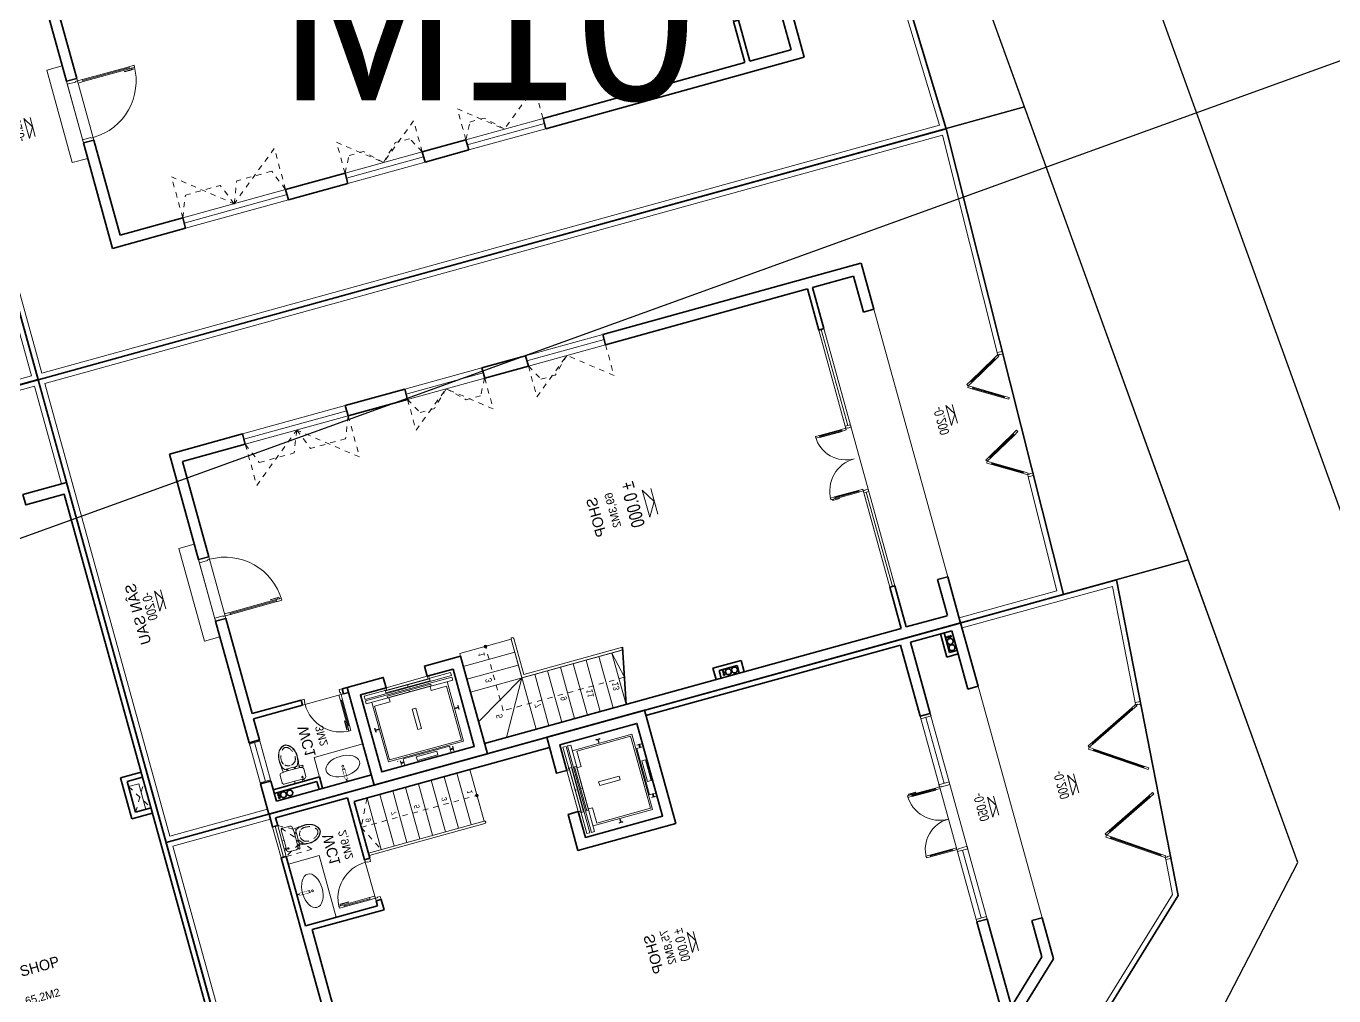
# Model space of a CAD drawing. Header units: metres. Extents: x 551291 to 569219, y 2064429 to 2066248.
# Drawn here: x 552738.03 to 552762.54, y 2065848.39 to 2065866.56 of the extents above; entities that cross this region are included whole.
import ezdxf

# ---------------------------------------------------------------- set-up
doc = ezdxf.new("R2010")
doc.units = ezdxf.units.M
for name, pattern in [('$AUDIT_BAD_LTYPE2', [0]), ('CENTER', [2, 1.25, -0.25, 0.25, -0.25]), ('HIDDEN', [0.375, 0.25, -0.125]), ('HIDDEN2', [0.1875, 0.125, -0.0625]), ('xref-thap C (mb tang 32-2)$0$HIDDEN', [0.375, 0.25, -0.125])]:
    doc.linetypes.add(name, pattern=pattern)
doc.layers.get('0').update_dxf_attribs({"linetype": 'CONTINUOUS'})
doc.layers.get('DEFPOINTS').update_dxf_attribs({"linetype": 'CONTINUOUS'})
for name, color, linetype in [('-AREA', 2, 'CONTINUOUS'), ('APOLIC', 7, 'CONTINUOUS'), ('ChiaLo', 128, 'CENTER'), ('datOlienke', 42, 'CONTINUOUS'), ('ghi_chu', 7, 'CONTINUOUS'), ('LogDg', 7, 'CONTINUOUS'), ('LoLK', 6, 'CONTINUOUS'), ('TEXT25', 2, 'CONTINUOUS'), ('ViaHeS', 32, 'CONTINUOUS')]:
    doc.layers.add(name, color=color, linetype=linetype)
for name, color, linetype, lineweight in [('-CONCRETE', 1, 'CONTINUOUS', 35), ('-DOOR', 137, 'CONTINUOUS', 9), ('-FURNITURE', 46, 'CONTINUOUS', 9), ('-HATCH', 8, 'CONTINUOUS', 5), ('-HIDE', 3, 'HIDDEN', 13), ('-KH', 143, 'CONTINUOUS', 13), ('-LINE1', 7, 'CONTINUOUS', 18), ('-LINE2', 252, 'CONTINUOUS', 9), ('-TEXT', 7, 'CONTINUOUS', 15), ('-WALL', 4, 'CONTINUOUS', 35)]:
    doc.layers.add(name, color=color, linetype=linetype, lineweight=lineweight)
doc.styles.add('1', font='arial.ttf')
doc.styles.add('avantH', font='', dxfattribs={"height": 10})
doc.styles.add('SVN_AVO_thuong', font='')
doc.styles.add('T1', font='', dxfattribs={"height": 200})
doc.styles.add('vnavanth', font='', dxfattribs={"width": 0.8})
doc.styles.get('avantH').set_extended_font_data('.VnAvantH')
doc.styles.get('SVN_AVO_thuong').set_extended_font_data('SVN-Avo')
doc.styles.get('T1').set_extended_font_data('VNgeometric Light')
doc.styles.get('vnavanth').set_extended_font_data('.VnAvantH')

# ---------------------------------------------------------------- blocks, each defined once
blk = doc.blocks.new('X-5M-DH-2-CORE$0$A$C75E80C28')
at = {"layer": '-LINE2', "linetype": 'Continuous', "ltscale": 2}
for p, q in [((-731, -149), (731, -149)), ((-731, -1305), (-731, -149)), ((-700, -179), (700, -179)), ((-700, -1225), (-700, -179)), ((-557, -112), (-560, -112)), ((-510, -22), (-510, -51)), ((-507, -22), (-510, -22)), ((-510, -109), (-510, -79)), ((-507, -22), (-507, -51)), ((-507, -109), (-507, -79)), ((-456, -57), (-501, -57)), ((-456, -60), (-501, -60)), ((-456, -70), (-501, -70)), ((-456, -73), (-501, -73)), ((-453, -63), (-453, -67)), ((-450, -63), (-450, -67)), ((450, -63), (450, -67)), ((453, -63), (453, -67)), ((456, -57), (501, -57)), ((456, -60), (501, -60)), ((456, -70), (501, -70)), ((456, -73), (501, -73)), ((457, -112), (460, -112)), ((507, -22), (510, -22)), ((507, -22), (507, -51)), ((507, -109), (507, -79)), ((510, -22), (510, -51)), ((510, -109), (510, -79)), ((700, -1225), (700, -179)), ((731, -1305), (731, -149)), ((-700, -1225), (-400, -1225)), ((-400, -1305), (-400, -1225)), ((700, -1225), (400, -1225)), ((400, -1305), (400, -1225)), ((840, -1305), (-840, -1305)), ((-840, -1365), (-840, -1305)), ((840, -1365), (-840, -1365)), ((840, -1395), (-840, -1395)), ((-840, -1395), (-840, -1455)), ((-840, -1455), (-435, -1455)), ((-435, -1450), (-435, -1460)), ((-435, -1450), (-400, -1450)), ((-435, -1460), (-425, -1460)), ((-433, -1452), (-433, -1458)), ((-433, -1452), (-402, -1452)), ((-433, -1458), (-425, -1458)), ((430, -1406), (-430, -1406)), ((-430, -1406), (-430, -1446)), ((430, -1446), (-430, -1446)), ((425, -1309), (-425, -1309)), ((-425, -1343), (-425, -1309)), ((425, -1343), (-425, -1343)), ((-425, -1458), (-425, -1460)), ((-402, -1452), (-402, -1498)), ((400, -1450), (-400, -1450)), ((-400, -1450), (-400, -1500)), ((0, -1309), (0, -1343)), ((0, -1406), (0, -1446)), ((400, -1450), (400, -1500)), ((435, -1450), (400, -1450)), ((402, -1452), (402, -1498)), ((433, -1452), (402, -1452)), ((425, -1343), (425, -1309)), ((433, -1458), (425, -1458)), ((425, -1458), (425, -1460)), ((435, -1460), (425, -1460)), ((430, -1406), (430, -1446)), ((433, -1452), (433, -1458)), ((435, -1450), (435, -1460)), ((840, -1455), (435, -1455)), ((840, -1365), (840, -1305)), ((840, -1395), (840, -1455)), ((-435, -1490), (-435, -1500)), ((-435, -1490), (-425, -1490)), ((-435, -1500), (-400, -1500)), ((-433, -1492), (-433, -1498)), ((-433, -1492), (-425, -1492)), ((-433, -1498), (-402, -1498)), ((-425, -1490), (-425, -1492)), ((435, -1500), (400, -1500)), ((433, -1498), (402, -1498)), ((425, -1490), (425, -1492)), ((435, -1490), (425, -1490)), ((433, -1492), (425, -1492)), ((433, -1492), (433, -1498)), ((435, -1490), (435, -1500))]:
    blk.add_line(p, q, dxfattribs=at)
for points in [[(-450, 0), (-450, -130), (450, -130), (450, 0)], [(-200, -29), (200, -29), (200, -101), (-200, -101)], [(-36, -584), (36, -584), (36, -984), (-36, -984)]]:
    blk.add_lwpolyline(points, close=True, dxfattribs=at)
for points in [[(-780, -789), (-751, -789, 0.414214), (-750, -788), (-750, -784), (-750, -780, 0.414214), (-751, -779), (-780, -779, -0.256978), (-784, -782), (-798, -782, -0.414214), (-801, -779), (-804, -749, 0.414214), (-807, -746), (-812, -746), (-812, -784), (-812, -821), (-807, -821, 0.414214), (-804, -818), (-801, -789, -0.414214), (-798, -786), (-784, -786, -0.256978), (-780, -789)], [(780, -789), (751, -789, -0.414214), (750, -788), (750, -784), (750, -780, -0.414214), (751, -779), (780, -779, 0.256978), (784, -782), (798, -782, 0.414214), (801, -779), (804, -749, -0.414214), (807, -746), (812, -746), (812, -784), (812, -821), (807, -821, -0.414214), (804, -818), (801, -789, 0.414214), (798, -786), (784, -786, 0.256978), (780, -789)]]:
    blk.add_lwpolyline(points, format="xyb", dxfattribs=at)
for centre, radius, start, end in [((-501, -51), 9.4, 180, 270), ((-501, -79), 9.4, 90, 180), ((-501, -51), 6.2, 180, 270), ((-501, -79), 6.2, 90, 180), ((-456, -63), 6.2, 0, 90), ((-456, -63), 3, 0, 90), ((-456, -67), 6.2, 270, 0), ((-456, -67), 3, 270, 0), ((456, -63), 6.2, 90, 180), ((456, -67), 6.2, 180, 270), ((456, -63), 3, 90, 180), ((456, -67), 3, 180, 270), ((501, -51), 6.2, 270, 0), ((501, -51), 9.4, 270, 0), ((501, -79), 9.4, 0, 90), ((501, -79), 6.2, 0, 90)]:
    blk.add_arc(centre, radius, start, end, dxfattribs=at)
blk = doc.blocks.new('A$C3F71457E')
at = {"layer": '-CONCRETE'}
blk.add_lwpolyline([(0, -100), (0, 400), (-1500, 400), (-1500, -1400), (0, -1400), (0, -900), (200, -900), (200, -1600), (-1700, -1600), (-1700, 600), (200, 600), (200, -100), (0, -100)], dxfattribs=at)
at = {"layer": '-LINE1'}
blk.add_line((0, -900), (0, -100), dxfattribs=at)
at = {"color": 2, "rotation": 90}
blk.add_blockref('X-5M-DH-2-CORE$0$A$C75E80C28', (-1500, -500), dxfattribs=at)
blk = doc.blocks.new('A$C18091ED7')
for p, q in [((0, -42), (0, 0)), ((146, -27), (179, -27)), ((146, -27), (146, -30)), ((146, -30), (166, -30)), ((153, -37), (146, -30)), ((152, 0), (152, -27)), ((152, 0), (179, 0)), ((153, -37), (166, -37)), ((153, -40), (153, -37)), ((153, -40), (178, -40)), ((153, -40), (178, -40)), ((153, -40), (153, -42)), ((185, -30), (166, -30)), ((178, -37), (166, -37)), ((185, -30), (178, -37)), ((178, -37), (178, -40)), ((178, -40), (178, -42)), ((179, 0), (179, -27)), ((179, -27), (185, -27)), ((185, -27), (185, -30)), ((-83, -267), (-83, -300)), ((-83, -278), (-83, -288)), ((-61, -290), (-83, -290)), ((-63, -265), (-81, -265)), ((-61, -267), (-61, -300)), ((61, -267), (61, -300)), ((61, -290), (83, -290)), ((63, -265), (81, -265)), ((83, -267), (83, -300)), ((83, -278), (83, -288)), ((165, -262), (165, -290)), ((168, -260), (228, -260)), ((168, -292), (207, -292)), ((231, -274), (231, -262))]:
    blk.add_line(p, q)
for points in [[(230, -219, -0.137407), (225, -235), (222, -241, -0.236081), (198, -255, -0.051961), (-198, -255, -0.236081), (-222, -241), (-225, -235, -0.137407), (-230, -219), (-230, -72, -0.198912), (-226, -63), (-209, -46, -0.198912), (-200, -42), (0, -42), (200, -42, -0.198912), (209, -46), (226, -63, -0.198912), (230, -72)], [(144, -619, -0.212405), (26, -734, -0.027685), (-1, -739, -0.022279), (-26, -734, -0.212405), (-144, -619, -0.142796), (-167, -428, -0.093005), (-128, -309, -0.256439), (-111, -300), (0, -300), (111, -300, -0.256439), (128, -309, -0.093005), (167, -428, -0.142796)]]:
    blk.add_lwpolyline(points, format="xyb", close=True)
at = {"linetype": 'xref-thap C (mb tang 32-2)$0$HIDDEN', "ltscale": 100}
blk.add_lwpolyline([(61, -669, -0.199031), (0, -699, -0.199031), (-61, -669, -0.218924), (-132, -478, -0.153791), (-112, -404, -0.236701), (0, -348, -0.236701), (112, -404, -0.153791), (132, -478, -0.218924)], format="xyb", close=True, dxfattribs=at)
blk.add_circle((166, -78), 13.9)
for centre, radius, start, end in [((-81, -267), 1.98, 90, 180), ((-63, -267), 1.98, 0, 90), ((63, -267), 1.98, 90, 180), ((81, -267), 1.98, 0, 90), ((168, -262), 2.47, 90, 180), ((168, -290), 2.47, 180, 270), ((207, -277), 15.5, 270, 306.4659), ((168, -225), 80.1, 306.4659, 320.3123), ((228, -274), 2.47, 320.3123, 0)]:
    blk.add_arc(centre, radius, start, end)
for points in [[(-156, -259), (-157, -267), (-164, -328), (-169, -385), (-184, -528), (-136, -679), (-50, -735), (-20, -741), (0, -744)], [(156, -259), (157, -267), (164, -328), (169, -385), (184, -528), (136, -679), (50, -735), (20, -741), (0, -744)]]:
    blk.add_open_spline(points, degree=3, knots=[130.613938, 130.613938, 130.613938, 130.613938, 152.852109, 311.129351, 417.703951, 561.383393, 697.692632, 710.812262, 710.812262, 710.812262, 710.812262])
blk = doc.blocks.new('*U1202')
at = {"linetype": '$AUDIT_BAD_LTYPE2'}
for p, q in [((70, 100), (70, 600)), ((90, 600), (90, 100))]:
    blk.add_line(p, q, dxfattribs=at)
for points in [[(50, 600), (90, 600), (90, 700), (50, 700), (50, 600)], [(50, 603), (50, 100)], [(50, 100), (90, 100), (90, 0), (50, 0), (50, 100)]]:
    blk.add_lwpolyline(points)
for points in [[(118, 495), (118, 664), (90, 664), (90, 636), (113, 636), (113, 495)], [(0, 0), (50, 0), (50, -40), (60, -40), (60, -100), (0, -100)], [(800, 0), (750, 0), (750, -40), (740, -40), (740, -100), (800, -100)]]:
    blk.add_lwpolyline(points, close=True)
at = {"linetype": '$AUDIT_BAD_LTYPE2', "ltscale": 0.3}
blk.add_arc((50, 0), 700, 0, 90, dxfattribs=at)
blk = doc.blocks.new('*U1100')
for points in [[(22, 564), (22, 734), (50, 734), (50, 706), (27, 706), (27, 564)], [(0, 0), (50, 0), (50, -40), (60, -40), (60, -123), (0, -123)], [(1599, 0), (1549, 0), (1549, -40), (1539, -40), (1539, -123), (1599, -123)]]:
    blk.add_lwpolyline(points, close=True)
for points in [[(50, 670), (90, 670), (90, 770), (50, 770), (50, 670)], [(50, 673), (50, 100)], [(1549, 629), (1509, 629), (1509, 729), (1549, 729), (1549, 629)], [(1549, 632), (1549, 100)], [(50, 100), (90, 100), (90, 0), (50, 0), (50, 100)], [(1549, 100), (1509, 100), (1509, 0), (1549, 0), (1549, 100)]]:
    blk.add_lwpolyline(points)
at = {"ltscale": 0.3}
for points in [[(820, 0, 0.414214), (50, 770, 0.414214)], [(820, 0, -0.414214), (1549, 729, -0.414214)]]:
    blk.add_lwpolyline(points, format="xyb", dxfattribs=at)
at = {"layer": 'APOLIC', "linetype": '$AUDIT_BAD_LTYPE2'}
for p, q in [((70, 100), (70, 670)), ((90, 670), (90, 100)), ((1509, 629), (1509, 100)), ((1529, 100), (1529, 629))]:
    blk.add_line(p, q, dxfattribs=at)
blk = doc.blocks.new('C2')
at = {"layer": '-LINE1', "lineweight": 18}
blk.add_line((191910, -38809), (191841, -38737), dxfattribs=at)
at = {"ltscale": 100}
for p, q in [((191812, -37952), (192387, -38121)), ((192397, -38087), (191821, -37918)), ((191847, -38612), (191705, -38029)), ((191739, -38021), (191881, -38604))]:
    blk.add_line(p, q, dxfattribs=at)
for points in [[(191716, -37924), (191739, -38021), (191727, -38024), (191725, -38014), (191715, -38016), (191717, -38026), (191705, -38029), (191682, -37932)], [(191716, -37924), (191812, -37952), (191815, -37940), (191805, -37937), (191808, -37927), (191818, -37930), (191821, -37918), (191725, -37890)], [(192394, -38099), (192403, -38102), (192400, -38111), (192391, -38109), (192387, -38121), (192483, -38149), (192493, -38115), (192397, -38087)], [(191902, -38728), (191895, -38735), (191870, -38709), (191841, -38737), (191910, -38809), (191947, -38775)], [(191859, -38609), (191861, -38619), (191871, -38616), (191869, -38607), (191881, -38604), (191904, -38701), (191870, -38709), (191847, -38612)]]:
    blk.add_lwpolyline(points, close=True, dxfattribs=at)
at = {"color": 8, "ltscale": 100}
for points in [[(191808, -37927), (191805, -37937), (192400, -38111), (192403, -38102)], [(191715, -38016), (191725, -38014), (191871, -38616), (191861, -38619)]]:
    blk.add_lwpolyline(points, close=True, dxfattribs=at)
blk = doc.blocks.new('*U1117')
at = {"linetype": '$AUDIT_BAD_LTYPE2'}
for p, q in [((70, 100), (70, 1000)), ((90, 1000), (90, 100))]:
    blk.add_line(p, q, dxfattribs=at)
for points in [[(50, 1000), (90, 1000), (90, 1100), (50, 1100), (50, 1000)], [(50, 1003), (50, 100)], [(50, 100), (90, 100), (90, 0), (50, 0), (50, 100)]]:
    blk.add_lwpolyline(points)
for points in [[(118, 895), (118, 1064), (90, 1064), (90, 1036), (113, 1036), (113, 895)], [(0, 0), (50, 0), (50, -40), (60, -40), (60, -200), (0, -200)], [(1200, 0), (1150, 0), (1150, -40), (1140, -40), (1140, -200), (1200, -200)]]:
    blk.add_lwpolyline(points, close=True)
at = {"linetype": '$AUDIT_BAD_LTYPE2', "ltscale": 0.3}
blk.add_arc((50, 0), 1100, 0, 90, dxfattribs=at)
blk = doc.blocks.new('*U1106')
at = {"ltscale": 10}
for p, q in [((0, 1600), (0, 0)), ((200, 1555), (200, 45)), ((400, 1555), (400, 0)), ((400, 0), (0, 0))]:
    blk.add_line(p, q, dxfattribs=at)
for points in [[(400, 1600), (400, 1555), (50, 1555), (50, 1540), (0, 1540), (0, 1600)], [(400, 0), (400, 45), (50, 45), (50, 60), (0, 60), (0, 0)]]:
    blk.add_lwpolyline(points, close=True, dxfattribs=at)
blk = doc.blocks.new('Sink_Cicle')
blk.add_lwpolyline([(17, -50), (-17, -50), (-18, -252), (17, -252)], close=True)
blk.add_circle((0, -300), 17.5)
at = {"layer": 'DEFPOINTS'}
blk.add_line((0, -100), (0, 0), dxfattribs=at)
blk.add_wipeout([(17, -50), (-17, -50), (-18, -252), (17, -252)])
at = {"layer": '-FURNITURE', "linetype": 'Continuous'}
blk.add_ellipse((0, -300), major_axis=(-325, 0), ratio=0.584615, dxfattribs=at)
blk.add_line((-18, -237), (17, -237))
blk = doc.blocks.new('MAU M10SH')
at = {"layer": '-HATCH'}
h = blk.add_hatch(color=252, dxfattribs=at)
h.dxf.hatch_style = 1
edge = h.paths.add_edge_path()
edge.add_arc((4850, 7600), 24.6, 0, 360)
at = {"layer": '-CONCRETE'}
for centre, radius in [((6471, 12078, 0), 13), ((6520, 11987, 0), 55), ((6509, 12078, 0), 13), ((6551, 12078, 0), 13), ((6520, 11867, 0), 55), ((6471, 3428, 0), 13), ((6509, 3428, 0), 13), ((6551, 3428, 0), 13), ((6520, 3337, 0), 55), ((6520, 3217, 0), 55)]:
    blk.add_circle(centre, radius, dxfattribs=at)
at = {"layer": '-DOOR'}
for p, q in [((-200, 10930), (-200, 8930)), ((-100, 10930), (-100, 8930)), ((0, 10930), (-1, 8930)), ((-200, 7775), (-200, 6275)), ((-100, 7775), (-100, 6275)), ((0, 7775), (0, 6275)), ((-200, 5425), (-200, 3925)), ((-100, 5425), (-100, 3925)), ((0, 5425), (0, 3925)), ((3967, 0), (5800, 0)), ((800, 0), (2667, 0)), ((2667, -50), (800, -50)), ((3967, -50), (5800, -50))]:
    blk.add_line(p, q, dxfattribs=at)
blk.add_lwpolyline([(2740, 0), (800, 0), (800, -100), (5800, -100), (5800, 0), (3893, 0)], dxfattribs=at)
at = {"layer": '-FURNITURE'}
blk.add_lwpolyline([(6000, 10300), (6600, 10300), (6600, 11250), (6000, 11250)], close=True, dxfattribs=at)
at = {"layer": '-HATCH'}
blk.add_line((5800, -100), (800, -100), dxfattribs=at)
blk.add_lwpolyline([(1850, 12350), (3050, 12350), (3050, 12150), (1850, 12150)], close=True, dxfattribs=at)
at = {"layer": '-KH'}
for p, q in [((2209, 13189), (2577, 13189)), ((3322, 3827), (2825, 3827)), ((3322, 3827), (2825, 3827)), ((2808, -2039), (3176, -2039))]:
    blk.add_line(p, q, dxfattribs=at)
for points in [[(2589, 13306), (2198, 13306), (2393, 13189)], [(2810, 3986), (3337, 3986), (3073, 3827)], [(2810, 3986), (3337, 3986), (3073, 3827)], [(3187, -1921), (2797, -1921), (2992, -2039)]]:
    blk.add_lwpolyline(points, close=True, dxfattribs=at)
at = {"layer": '-KH', "linetype": 'HIDDEN2', "ltscale": 5}
blk.add_lwpolyline([(6100, 5241), (6100, 7600), (4875, 7600)], dxfattribs=at)
at = {"layer": '-KH'}
blk.add_lwpolyline([(5600, 5350), (6100, 5241)], dxfattribs=at)
blk.add_circle((4850, 7600), 24.6, dxfattribs=at)
for points in [[(2393, 13189), (2393, 13306), (2589, 13306), (2393, 13189)], [(3073, 3827), (3073, 3986), (2810, 3986), (3073, 3827)], [(3073, 3827), (3073, 3986), (2810, 3986), (3073, 3827)], [(2992, -2039), (2992, -1921), (3187, -1921), (2992, -2039)]]:
    blk.add_solid(points, dxfattribs=at)
at = {"layer": '-LINE1'}
for p, q in [((4850, 7100), (4850, 8100)), ((4850, 8100), (4900, 8100)), ((5100, 8100), (5100, 7100)), ((5350, 8100), (5350, 7100)), ((5600, 8100), (5600, 5147)), ((5600, 7100), (6177, 8100)), ((5600, 7100), (6600, 7677)), ((5600, 7100), (4850, 7100)), ((5550, 7050), (4850, 7050)), ((5100, 7100), (6600, 7100)), ((5550, 5126), (5550, 7050)), ((5600, 5136), (5600, 7100)), ((5600, 6850), (6600, 6850)), ((5600, 6600), (6600, 6600)), ((5600, 6350), (6600, 6350)), ((5600, 6100), (6600, 6100)), ((5600, 5850), (6600, 5850)), ((5600, 5600), (6600, 5600)), ((5600, 5350), (6600, 5350)), ((2101, -3210), (2098, -3110)), ((4500, -3154), (4498, -3054))]:
    blk.add_line(p, q, dxfattribs=at)
for points in [[(6700, 12350), (6700, 14250), (-2100, 14250), (-2100, -3208), (2098, -3110)], [(4498, -3054), (6700, -3002), (6700, -1100)]]:
    blk.add_lwpolyline(points, dxfattribs=at)
blk.add_lwpolyline([(1550, 12350), (3350, 12350), (3350, 12650), (1550, 12650)], close=True, dxfattribs=at)
blk.add_arc((4850, 7075), 25, 90, 270, dxfattribs=at)
at = {"layer": '-LINE2'}
for p, q in [((5000, 10400), (5000, 11200)), ((700, -1100), (5900, -1100))]:
    blk.add_line(p, q, dxfattribs=at)
at = {"layer": '-LINE2', "linetype": 'HIDDEN2', "ltscale": 10}
for p, q in [((0, 10930), (800, 10930)), ((800, 10930), (0, 9930)), ((0, 10930), (400, 10770)), ((400, 10770), (400, 10090)), ((0, 9930), (400, 10090)), ((800, 8930), (0, 9930)), ((0, 9930), (400, 9770)), ((400, 9090), (400, 9770)), ((0, 8930), (400, 9090)), ((0, 8930), (800, 8930)), ((-1, 7775), (599, 7775)), ((-1, 7775), (299, 7615)), ((599, 7775), (0, 7025)), ((299, 7615), (300, 7336)), ((0, 7025), (300, 7336)), ((0, 7026), (300, 6715)), ((599, 6275), (0, 7025)), ((299, 6436), (300, 6715)), ((-1, 6276), (299, 6436)), ((-1, 6275), (599, 6275)), ((-1, 5425), (599, 5425)), ((-1, 5425), (299, 5265)), ((599, 5425), (0, 4675)), ((299, 5265), (300, 4986)), ((0, 4675), (300, 4986)), ((599, 3925), (0, 4675)), ((-1, 3925), (599, 3925))]:
    blk.add_line(p, q, dxfattribs=at)
at = {"layer": '-WALL'}
for p, q in [((-200, 12350), (1850, 12350)), ((-200, 10930), (-200, 12350)), ((1850, 12150), (1850, 12350)), ((1850, 12350), (1850, 12150)), ((1850, 12150), (1850, 12350)), ((3050, 12350), (5411, 12350)), ((3050, 12150), (3050, 12350)), ((3050, 12150), (3050, 12350)), ((5411, 12150), (5411, 12350)), ((6211, 12350), (6800, 12350)), ((6211, 12150), (6211, 12350)), ((6800, 12350), (6800, -1096)), ((0, 12150), (1850, 12150)), ((0, 10930), (0, 12150)), ((3050, 12150), (4900, 12150)), ((4900, 11200), (4900, 12150)), ((5000, 12150), (5411, 12150)), ((5000, 11200), (5000, 12150)), ((6211, 12150), (6600, 12150)), ((6380, 11250), (6380, 12150)), ((6450, 11320), (6450, 12150)), ((6600, 12150), (6600, 10300)), ((6450, 11320), (6600, 11320)), ((5000, 11200), (4900, 11200)), ((6380, 11250), (6600, 11250)), ((-200, 10930), (0, 10930)), ((4900, 10300), (4900, 10400)), ((5000, 10400), (4900, 10400)), ((5000, 10300), (5000, 10400)), ((-200, 7775), (-200, 8930)), ((-200, 8930), (0, 8930)), ((0, 7775), (0, 8930)), ((6600, 8100), (6600, 0)), ((-200, 7775), (0, 7775)), ((-200, 5425), (-200, 6275)), ((0, 6275), (-200, 6275)), ((0, 5425), (0, 6275)), ((0, 5425), (-200, 5425)), ((-200, -1096), (-200, 3925)), ((0, 3925), (-200, 3925)), ((0, 0), (0, 3925)), ((6380, 3050), (6380, 3600)), ((6380, 3600), (6600, 3600)), ((6450, 3150), (6450, 3500)), ((6380, 3050), (6600, 3050)), ((6450, 3150), (6600, 3150)), ((800, 0), (0, 0)), ((800, 0), (800, -100)), ((6600, 0), (5800, 0)), ((5800, 0), (5800, -100)), ((800, -100), (0, -100)), ((0, -896), (0, -100)), ((6600, -100), (5800, -100)), ((6600, -100), (6600, -896)), ((700, -900), (0, -900)), ((700, -900), (700, -1100)), ((6600, -900), (5900, -900)), ((5900, -900), (5900, -1100)), ((700, -1100), (-200, -1100)), ((6800, -1100), (5900, -1100))]:
    blk.add_line(p, q, dxfattribs=at)
blk.add_lwpolyline([(6800, -3100), (6800, 14350), (-2200, 14350), (-2200, -3310)], close=True, dxfattribs=at)
for points in [[(5550, 5126), (6600, 5346)], [(6450, 3500), (6600, 3500)]]:
    blk.add_lwpolyline(points, dxfattribs=at)
at = {"layer": '-DOOR'}
for name, p, rotation in [('*U1117', (3050, 12150), 180), ('C2', (-113741, 154640), 317.706486857325)]:
    blk.add_blockref(name, p, dxfattribs=dict(at, rotation=rotation))
at = {"layer": '-DOOR', "xscale": 0.5000000000000001, "yscale": 0.5000000000000001, "zscale": 0.5000000000000001, "rotation": 270}
blk.add_blockref('*U1106', (5411, 12350), dxfattribs=at)
at = {"layer": '-DOOR', "xscale": -1}
for name, p, rotation in [('*U1202', (5000, 10400), 269.9999999899506), ('C2', (112853, 159927), 44.96683109927837)]:
    blk.add_blockref(name, p, dxfattribs=dict(at, rotation=rotation))
at = {"layer": '-DOOR', "xscale": -0.8130081300813009, "yscale": 0.8130081300813009, "zscale": 0.8130081300813009}
blk.add_blockref('*U1100', (3967, 0), dxfattribs=at)
at = {"layer": '-FURNITURE', "rotation": 270}
blk.add_blockref('A$C18091ED7', (6374, 11724), dxfattribs=at)
at = {"layer": '-WALL', "rotation": 180}
blk.add_blockref('A$C3F71457E', (5100, 8700), dxfattribs=at)
at = {"layer": '-TEXT', "color": 2, "style": 'vnavanth'}
blk.add_text('S¢N SAU', height=200, dxfattribs=at).set_placement((1945, 13617))
at = {"layer": '-TEXT', "style": '1', "width": 0.75}
for s, height, p in [('-0.200', 180, (2184, 13377)), ('%%P 0.000', 250, (2588, 4109)), ('-0.200', 180, (2783, -1851))]:
    blk.add_text(s, height=height, dxfattribs=at).set_placement(p)
at = {"layer": 'DEFPOINTS', "style": 'T1', "width": 0.7}
for s, p in [('1', (4939, 7652)), ('3', (5439, 7652)), ('5', (6142, 7636)), ('7', (6142, 6886)), ('9', (6142, 6386)), ('11', (6142, 5886)), ('13', (6142, 5386))]:
    blk.add_text(s, height=120, rotation=360, dxfattribs=at).set_placement(p)
at = {"layer": 'TEXT25'}
for s, height, style, p in [('WC1', 200, 'SVN_AVO_thuong', (5378, 11206)), ('3M2', 150, 'T1', (5449, 10933)), ('SHOP', 200, 'SVN_AVO_thuong', (2693, 4852)), ('69,3M2', 150, 'T1', (2689, 4546))]:
    blk.add_text(s, height=height, rotation=360, dxfattribs=dict(at, style=style)).set_placement(p)
at = {"layer": '-FURNITURE', "xscale": -1, "rotation": 269.9963422654919}
blk.add_blockref('Sink_Cicle', (6600, 10775), dxfattribs=at)
blk = doc.blocks.new('*U1099')
at = {"linetype": '$AUDIT_BAD_LTYPE2'}
for p, q in [((70, 100), (70, 1000)), ((90, 1000), (90, 100))]:
    blk.add_line(p, q, dxfattribs=at)
for points in [[(50, 1000), (90, 1000), (90, 1100), (50, 1100), (50, 1000)], [(50, 1003), (50, 100)], [(50, 100), (90, 100), (90, 0), (50, 0), (50, 100)]]:
    blk.add_lwpolyline(points)
for points in [[(118, 895), (118, 1064), (90, 1064), (90, 1036), (113, 1036), (113, 895)], [(0, 0), (50, 0), (50, -40), (60, -40), (60, -100), (0, -100)], [(1200, 0), (1150, 0), (1150, -40), (1140, -40), (1140, -100), (1200, -100)]]:
    blk.add_lwpolyline(points, close=True)
at = {"linetype": '$AUDIT_BAD_LTYPE2', "ltscale": 0.3}
blk.add_arc((50, 0), 1100, 0, 90, dxfattribs=at)
blk = doc.blocks.new('CS1.5')
at = {"layer": '-DOOR'}
blk.add_line((196086, -26753), (196086, -28254), dxfattribs=at)
blk.add_lwpolyline([(196186, -28254), (196186, -26753), (195986, -26753), (195986, -28254)], close=True, dxfattribs=at)
at = {"layer": '-LINE2', "linetype": 'HIDDEN2', "ltscale": 10}
for p, q in [((195386, -26754), (195986, -27503)), ((195986, -26754), (195386, -26754)), ((195986, -26754), (195686, -26914)), ((195686, -26914), (195686, -27193)), ((195986, -27503), (195686, -27193)), ((195386, -28254), (195986, -27503)), ((195986, -27503), (195686, -27814)), ((195686, -28093), (195686, -27814)), ((195986, -28253), (195686, -28093)), ((195986, -28254), (195386, -28254))]:
    blk.add_line(p, q, dxfattribs=at)
blk = doc.blocks.new('*U1109')
for points in [[(22, 564), (22, 734), (50, 734), (50, 706), (27, 706), (27, 564)], [(0, 0), (50, 0), (50, -40), (60, -40), (60, -246), (0, -246)], [(1599, 0), (1549, 0), (1549, -40), (1539, -40), (1539, -246), (1599, -246)]]:
    blk.add_lwpolyline(points, close=True)
for points in [[(50, 670), (90, 670), (90, 770), (50, 770), (50, 670)], [(50, 673), (50, 100)], [(1549, 629), (1509, 629), (1509, 729), (1549, 729), (1549, 629)], [(1549, 632), (1549, 100)], [(50, 100), (90, 100), (90, 0), (50, 0), (50, 100)], [(1549, 100), (1509, 100), (1509, 0), (1549, 0), (1549, 100)]]:
    blk.add_lwpolyline(points)
at = {"ltscale": 0.3}
for points in [[(820, 0, 0.414214), (50, 770, 0.414214)], [(820, 0, -0.414214), (1549, 729, -0.414214)]]:
    blk.add_lwpolyline(points, format="xyb", dxfattribs=at)
at = {"layer": 'APOLIC', "linetype": '$AUDIT_BAD_LTYPE2'}
for p, q in [((70, 100), (70, 670)), ((90, 670), (90, 100)), ((1509, 629), (1509, 100)), ((1529, 100), (1529, 629))]:
    blk.add_line(p, q, dxfattribs=at)
blk = doc.blocks.new('D12')
at = {"layer": '-DOOR'}
for p, q in [((0, 200), (1200, 200)), ((0, 100), (1200, 100)), ((0, 0), (1200, 0))]:
    blk.add_line(p, q, dxfattribs=at)
at = {"layer": '-LINE2', "linetype": 'HIDDEN2', "ltscale": 10}
for p, q in [((0, 200), (0, 800)), ((0, 800), (600, 200)), ((1200, 800), (600, 200)), ((1200, 200), (1200, 800)), ((0, 200), (160, 500)), ((160, 500), (439, 500)), ((600, 200), (439, 500)), ((600, 200), (761, 500)), ((1040, 500), (761, 500)), ((1200, 200), (1040, 500))]:
    blk.add_line(p, q, dxfattribs=at)
blk = doc.blocks.new('CONG2')
at = {"layer": '-LINE1', "lineweight": 18}
blk.add_line((257137, -126793), (257137, -126693), dxfattribs=at)
at = {"ltscale": 100}
for p, q in [((255907, -126606), (256397, -125757)), ((256427, -125775), (255937, -126623)), ((256527, -125775), (257017, -126623)), ((257047, -126606), (256557, -125757))]:
    blk.add_line(p, q, dxfattribs=at)
for points in [[(256477, -125688), (256427, -125775), (256416, -125768), (256421, -125760), (256412, -125755), (256407, -125763), (256397, -125757), (256447, -125671)], [(256477, -125688), (256527, -125775), (256538, -125768), (256533, -125760), (256541, -125755), (256546, -125763), (256557, -125757), (256507, -125671)], [(255917, -126612), (255912, -126621), (255921, -126626), (255926, -126617), (255937, -126623), (255887, -126710), (255857, -126693), (255907, -126606)], [(257036, -126612), (257041, -126621), (257033, -126626), (257028, -126617), (257017, -126623), (257067, -126710), (257097, -126693), (257047, -126606)], [(257087, -126728), (257097, -126728), (257097, -126693), (257137, -126693), (257137, -126793), (257087, -126793)]]:
    blk.add_lwpolyline(points, close=True, dxfattribs=at)
at = {"color": 8, "ltscale": 100}
for points in [[(256412, -125755), (256421, -125760), (255921, -126626), (255912, -126621)], [(256541, -125755), (256533, -125760), (257033, -126626), (257041, -126621)]]:
    blk.add_lwpolyline(points, close=True, dxfattribs=at)
blk = doc.blocks.new('MAU M12SH')
at = {"layer": '-HATCH'}
h = blk.add_hatch(color=252, dxfattribs=at)
h.dxf.hatch_style = 1
edge = h.paths.add_edge_path()
edge.add_arc((-5034, 8468), 24.6, 0, 360)
at = {"layer": '-CONCRETE'}
for centre, radius in [((1937, 12025, 0), 13), ((1975, 12025, 0), 13), ((2017, 12025, 0), 13), ((1986, 11935, 0), 55), ((1986, 11814, 0), 55), ((-5540, -802, 0), 13), ((-5540, -841, 0), 13), ((-5540, -882, 0), 13), ((-5450, -852, 0), 55), ((-5329, -852, 0), 55)]:
    blk.add_circle(centre, radius, dxfattribs=at)
at = {"layer": '-DOOR'}
for p, q in [((-5484, 12269), (-4884, 12269)), ((-4884, 12219), (-5484, 12219)), ((-250, 68), (-4250, 68)), ((-250, -132), (-4250, -132)), ((-2917, -32), (-4200, -32)), ((-300, -32), (-1617, -32))]:
    blk.add_line(p, q, dxfattribs=at)
for points in [[(-4884, 12219), (-5484, 12219), (-5484, 12319), (-4884, 12319)], [(-4200, -132), (-4250, -132), (-4250, 68), (-4200, 68)], [(-300, -132), (-250, -132), (-250, 68), (-300, 68)]]:
    blk.add_lwpolyline(points, close=True, dxfattribs=at)
at = {"layer": '-HATCH'}
blk.add_line((-4500, -1132), (0, -1132), dxfattribs=at)
blk.add_lwpolyline([(-434, 12318), (-1634, 12318), (-1634, 12119), (-434, 12119)], close=True, dxfattribs=at)
at = {"layer": '-KH'}
for p, q in [((-1048, 12903), (-1416, 12903)), ((-1128, 5239), (-1496, 5239)), ((-2072, -862), (-2440, -862)), ((-2072, -2419), (-2440, -2419))]:
    blk.add_line(p, q, dxfattribs=at)
for points in [[(-1427, 13021), (-1037, 13021), (-1232, 12903)], [(-1507, 5357), (-1117, 5357), (-1312, 5239)], [(-2451, -744), (-2061, -744), (-2256, -862)], [(-2451, -2301), (-2061, -2301), (-2256, -2419)]]:
    blk.add_lwpolyline(points, close=True, dxfattribs=at)
at = {"layer": '-KH', "linetype": 'HIDDEN2', "ltscale": 5}
for points in [[(-5534, 10468), (-5034, 10718), (-4534, 10468)], [(-5034, 10718), (-5034, 8444)]]:
    blk.add_lwpolyline(points, dxfattribs=at)
at = {"layer": '-KH'}
blk.add_circle((-5034, 8468), 24.6, dxfattribs=at)
for points in [[(-1232, 12903), (-1232, 13021), (-1427, 13021), (-1232, 12903)], [(-1312, 5239), (-1312, 5357), (-1507, 5357), (-1312, 5239)], [(-2256, -862), (-2256, -744), (-2451, -744), (-2256, -862)], [(-2256, -2419), (-2256, -2301), (-2451, -2301), (-2256, -2419)]]:
    blk.add_solid(points, dxfattribs=at)
at = {"layer": '-LINE1', "linetype": 'Continuous', "ltscale": 10}
for p, q in [((5166, 14019), (5266, 14019)), ((5266, 12819), (5166, 12819)), ((-433, -3655), (-425, -3755)), ((-3424, -3886), (-3416, -3986))]:
    blk.add_line(p, q, dxfattribs=at)
at = {"layer": '-LINE1', "lineweight": 18}
for p, q in [((-4534, 8468), (-4534, 10718)), ((-4484, 10668), (-4484, 10718)), ((-4484, 8468), (-4484, 10668)), ((-4534, 10468), (-5534, 10468)), ((-4534, 10218), (-5534, 10218)), ((-4534, 9968), (-5534, 9968)), ((-4534, 9718), (-5534, 9718)), ((-4534, 9468), (-5534, 9468)), ((-4534, 9218), (-5534, 9218)), ((-4534, 8968), (-5534, 8968)), ((-4534, 8718), (-5534, 8718)), ((-4534, 8468), (-5534, 8468))]:
    blk.add_line(p, q, dxfattribs=at)
at = {"layer": '-LINE1', "linetype": 'Continuous', "ltscale": 10}
for points in [[(5166, 14019), (5166, 14218), (-5634, 14218), (-5634, 12318)], [(-433, -3655), (234, -3603), (5166, 1725), (5166, 12819)], [(-5634, -1132), (-5634, -4057), (-3424, -3886)]]:
    blk.add_lwpolyline(points, dxfattribs=at)
at = {"layer": '-LINE1', "lineweight": 18}
blk.add_arc((-4509, 8468), 25, 179.9996, 359.9996, dxfattribs=at)
at = {"layer": '-LINE2', "linetype": 'HIDDEN2', "ltscale": 10}
for p, q in [((-4884, 11719), (-5484, 12219)), ((-4884, 12219), (-4884, 11719))]:
    blk.add_line(p, q, dxfattribs=at)
at = {"layer": '-LINE2', "lineweight": 18}
blk.add_line((-4433, 10818), (-3633, 10818), dxfattribs=at)
at = {"layer": '-LINE2', "linetype": 'HIDDEN2', "ltscale": 10}
blk.add_lwpolyline([(-5484, 12219), (-5323, 11919), (-5044, 11919), (-4884, 12219)], dxfattribs=at)
at = {"layer": '-WALL'}
for p, q in [((-5734, 12318), (-5484, 12318)), ((-5734, -1132), (-5734, 12318)), ((-5484, 12318), (-5484, 12219)), ((-4884, 12318), (-1634, 12318)), ((-4884, 12318), (-4884, 12218)), ((-1634, 12118), (-1634, 12318)), ((-1634, 12119), (-1634, 12318)), ((-434, 12318), (-434, 12118)), ((-434, 12318), (2266, 12318)), ((-434, 12118), (-434, 12318)), ((2266, 12318), (2266, 10469)), ((-5634, 12218), (-5484, 12219)), ((-5634, 12218), (-5634, 10818)), ((-4884, 12218), (-3534, 12218)), ((-3534, 12218), (-3534, 10818)), ((-3434, 10718), (-3434, 12118)), ((-3434, 12118), (-1634, 12118)), ((-434, 12118), (2066, 12118)), ((1846, 11668), (1846, 12118)), ((1916, 11738), (1916, 12118)), ((2066, 10469), (2066, 12118)), ((1846, 11668), (2066, 11668)), ((1916, 11738), (2066, 11738)), ((-4433, 10818), (-5634, 10818)), ((-4433, 10818), (-4433, 10718)), ((-3534, 10818), (-3633, 10818)), ((-3633, 10818), (-3633, 10718)), ((-4433, 10718), (-5534, 10718)), ((-5534, 10718), (-5534, 6918)), ((-3434, 10718), (-3633, 10718)), ((2266, 10469), (2066, 10469)), ((2066, 8969), (2066, 8018)), ((2266, 8968), (2066, 8969)), ((2266, 8968), (2266, 8018)), ((2066, 8018), (2266, 8018)), ((2066, 6818), (2066, 6018)), ((2066, 6818), (2266, 6818)), ((2266, 6818), (2266, 6018)), ((2066, 6018), (2266, 6018)), ((-5634, 68), (-5634, 5018)), ((2066, 4818), (2066, 536)), ((2066, 4818), (2266, 4818)), ((2266, 4818), (2266, 457)), ((2066, 536), (1634, 68)), ((2266, 457), (796, -1132)), ((-4250, 68), (-5634, 68)), ((-4250, -132), (-4250, 68)), ((1634, 68), (-250, 68)), ((-250, -132), (-250, 68)), ((-4250, -132), (-5634, -132)), ((-5634, -932), (-5634, -132)), ((1449, -132), (-250, -132)), ((1449, -132), (708, -932)), ((-5184, -712), (-5634, -712)), ((-5184, -712), (-5184, -932)), ((-5254, -782), (-5634, -782)), ((-4500, -932), (-5634, -932)), ((-5254, -782), (-5254, -932)), ((-4500, -932), (-4500, -1132)), ((708, -932), (0, -932)), ((0, -1131), (0, -932)), ((-4500, -1132), (-5734, -1132)), ((796, -1132), (0, -1132))]:
    blk.add_line(p, q, dxfattribs=at)
blk.add_lwpolyline([(281, -3700), (5266, 1686), (5266, 14318), (-5734, 14318), (-5734, -4165)], close=True, dxfattribs=at)
at = {"layer": '-DOOR', "xscale": -1}
for name, p, rotation in [('*U1099', (5166, 14019), 90), ('*U1117', (-1634, 12119), 180), ('CONG2', (243171, 142269), 4.42525478137429)]:
    blk.add_blockref(name, p, dxfattribs=dict(at, rotation=rotation))
blk.add_blockref('*U1202', (-3633, 10818), dxfattribs=at)
at = {"layer": '-DOOR', "xscale": 0.8130081300813009, "yscale": 0.8130081300813009, "zscale": 0.8130081300813009}
blk.add_blockref('*U1109', (-2917, 68), dxfattribs=at)
at = {"layer": '-DOOR', "rotation": 4.425254781350256}
blk.add_blockref('CONG2', (-266579, 102820), dxfattribs=at)
at = {"layer": '-FURNITURE'}
blk.add_blockref('A$C18091ED7', (-5184, 12219), dxfattribs=at)
at = {"layer": '-WALL'}
blk.add_blockref('CS1.5', (-193920, 37222), dxfattribs=at)
at = {"layer": '-WALL', "xscale": -1, "rotation": 270}
blk.add_blockref('A$C3F71457E', (-4134, 6718), dxfattribs=at)
at = {"rotation": 90}
for p in [(2266, 6818), (2266, 4818)]:
    blk.add_blockref('D12', p, dxfattribs=at)
at = {"layer": '-TEXT', "color": 2, "style": 'vnavanth'}
blk.add_text('S¢N SAU', height=200, dxfattribs=at).set_placement((-1849, 13405))
at = {"layer": '-TEXT', "style": '1', "width": 0.75}
for s, p in [('-0.200', (-1554, 13091)), ('%%P 0.000', (-1625, 5427)), ('-0.050', (-2569, -674)), ('-0.200', (-2569, -2231))]:
    blk.add_text(s, height=180, dxfattribs=at).set_placement(p)
at = {"layer": '-TEXT', "style": 'T1'}
for s, p in [('9', (-5169, 10505)), ('7', (-5169, 10005)), ('5', (-5169, 9560)), ('3', (-5169, 9027)), ('1', (-5169, 8535))]:
    blk.add_text(s, height=100, rotation=360, dxfattribs=at).set_placement(p)
at = {"layer": 'TEXT25'}
for s, height, rotation, style, p in [('WC1', 200, 360, 'SVN_AVO_thuong', (-5078, 11271)), ('2,9M2', 150, 360, 'T1', (-5079, 11012)), ('SHOP', 200, 360, 'SVN_AVO_thuong', (-1663, 5968)), ('75,8M2', 150, 0, 'T1', (-1674, 5701))]:
    blk.add_text(s, height=height, rotation=rotation, dxfattribs=dict(at, style=style)).set_placement(p)
at = {"layer": '-FURNITURE', "xscale": -1}
blk.add_blockref('Sink_Cicle', (-4134, 12218), dxfattribs=at)
at = {"layer": '-FURNITURE'}
blk.add_lwpolyline([(-3534, 12218), (-3534, 11618), (-4734, 11618), (-4734, 12218)], close=True, dxfattribs=at)
blk = doc.blocks.new('MAU M1SH')
at = {"layer": '-HIDE', "ltscale": 10}
for p, q in [((5120, 9000), (5420, 8500)), ((5120, 8500), (5419, 9000))]:
    blk.add_line(p, q, dxfattribs=at)
at = {"layer": '-LINE1'}
for q in [(5120, 9000), (5320, 8500)]:
    blk.add_line((5320, 9000), q, dxfattribs=at)
for points in [[(-480, 14800), (-480, 16800), (5520, 16800), (5518, 14800)], [(-380, 14800), (-380, 16700), (5420, 16700), (5418, 14800)]]:
    blk.add_lwpolyline(points, dxfattribs=at)
at = {"layer": '-WALL'}
for p, q in [((5020, 9200), (5419, 9200)), ((5020, 9200), (5020, 8400)), ((5120, 9100), (5419, 9100)), ((5120, 9100), (5120, 8500)), ((5020, 8400), (5420, 8400)), ((5120, 8500), (5420, 8500))]:
    blk.add_line(p, q, dxfattribs=at)
blk.add_lwpolyline([(-480, 16800), (5520, 16800), (5520, -3200), (-480, -3200)], close=True, dxfattribs=at)
blk.add_lwpolyline([(4670, 14800), (5520, 14800), (5520, 800), (4835, 800), (4835, 900), (5419, 900), (5419, 14600), (4670, 14600), (4670, 14800)], dxfattribs=at)
at = {"layer": 'TEXT25'}
for s, height, style, p in [('SHOP', 200, 'SVN_AVO_thuong', (2235, 6098)), ('65,2M2', 150, 'T1', (2182, 5560))]:
    blk.add_text(s, height=height, rotation=360, dxfattribs=dict(at, style=style)).set_placement(p)

msp = doc.modelspace()

# ---------------------------------------------------------------- linework, layer by layer
at = {"layer": 'ChiaLo', "ltscale": 5}
for points in [[(552743.585, 2065840.659), (552732.923, 2065879.212)], [(552645.726, 2065834.346), (552756.74, 2065865.048)], [(552740.653, 2065851.261), (552759.811, 2065856.559)]]:
    msp.add_lwpolyline(points, dxfattribs=at)
at = {"layer": 'datOlienke'}
msp.add_lwpolyline([(552751.618, 2065879.21), (552745.099, 2065882.579), (552645.084, 2065854.919), (552641.63, 2065848.777), (552649.823, 2065819.916), (552656.007, 2065816.439), (552758.744, 2065844.851), (552761.863, 2065850.886)], close=True, dxfattribs=at)
at = {"layer": 'LogDg'}
msp.add_lwpolyline([(552635.592, 2065848.074), (552644.054, 2065818.265, 0.412228), (552653.883, 2065812.739), (552759.156, 2065841.853, 0.43702), (552764.547, 2065852.284), (552753.289, 2065883.409, 0.391769), (552743.634, 2065888.399), (552642.547, 2065860.443, 0.416202)], format="xyb", close=True, dxfattribs=at)
at = {"layer": 'LoLK'}
for points in [[(552735.855, 2065868.61), (552732.923, 2065879.212), (552727.14, 2065877.612), (552732.471, 2065858.336), (552738.254, 2065859.935)], [(552753.67, 2065873.537), (552735.855, 2065868.61), (552738.254, 2065859.935), (552756.74, 2065865.048)], [(552756.74, 2065865.048), (552738.254, 2065859.935), (552740.653, 2065851.261), (552759.811, 2065856.559)], [(552740.653, 2065851.261), (552738.254, 2065859.935), (552732.471, 2065858.336), (552737.802, 2065839.06), (552743.585, 2065840.659)], [(552761.863, 2065850.886), (552759.811, 2065856.559), (552740.653, 2065851.261), (552743.585, 2065840.659), (552758.744, 2065844.851)]]:
    msp.add_lwpolyline(points, close=True, dxfattribs=at)
at = {"layer": 'ViaHeS'}
msp.add_lwpolyline([(552751.618, 2065879.21), (552745.099, 2065882.579), (552645.084, 2065854.919), (552641.63, 2065848.777), (552649.823, 2065819.916), (552656.007, 2065816.439), (552758.744, 2065844.851), (552761.863, 2065850.886)], close=True, dxfattribs=at)

# ---------------------------------------------------------------- next in the draw order: block references
at = {"layer": '-AREA', "xscale": 0.001, "yscale": 0.001, "zscale": 0.001, "rotation": 105.4438953312181}
msp.add_blockref('MAU M10SH', (552751.5, 2065865.877), dxfattribs=at)

# ---------------------------------------------------------------- next in the draw order: block references
at = {"layer": '-AREA', "xscale": -0.001, "yscale": 0.0009999999999999998, "zscale": 0.001, "rotation": 105.4438953260002}
msp.add_blockref('MAU M10SH', (552752.672, 2065861.636), dxfattribs=at)

# ---------------------------------------------------------------- next in the draw order: texts
at = {"layer": 'ghi_chu', "lineweight": -2, "style": 'avantH'}
msp.add_text('M10', height=3, dxfattribs=at).set_placement((552742.772, 2065865.173))

# ---------------------------------------------------------------- next in the draw order: block references
at = {"layer": '-LINE1', "xscale": -0.0009999999999999998, "yscale": 0.001, "zscale": 0.001, "rotation": 105.4590242093858}
msp.add_blockref('MAU M12SH', (552755.982, 2065849.551), dxfattribs=at)
at = {"layer": '-WALL', "xscale": -0.001, "yscale": 0.0009999999999999998, "zscale": 0.001, "rotation": 195.4590240676284}
msp.add_blockref('MAU M1SH', (552728.456, 2065874.657), dxfattribs=at)

# ---------------------------------------------------------------- next in the draw order: linework, layer by layer
at = {"layer": 'ViaHeS'}
msp.add_xline((552784.171, 2065873.696), (0.94038149, 0.34012154), dxfattribs=at)

# ---------------------------------------------------------------- next in the draw order: block references
at = {"layer": '-WALL', "xscale": 0.001, "yscale": 0.001, "zscale": 0.001, "rotation": 15.45902407526536}
msp.add_blockref('MAU M1SH', (552737.412, 2065842.272), dxfattribs=at)

doc.saveas('drawing.dxf')
